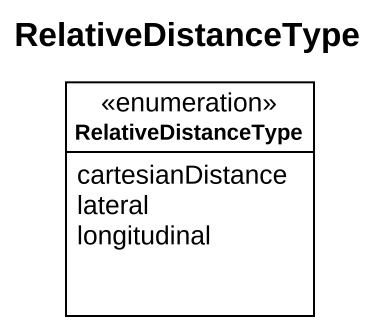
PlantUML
@startuml
title RelativeDistanceType
hide circle
hide empty members
enum RelativeDistanceType {
  cartesianDistance
  lateral
  longitudinal
}
@enduml
